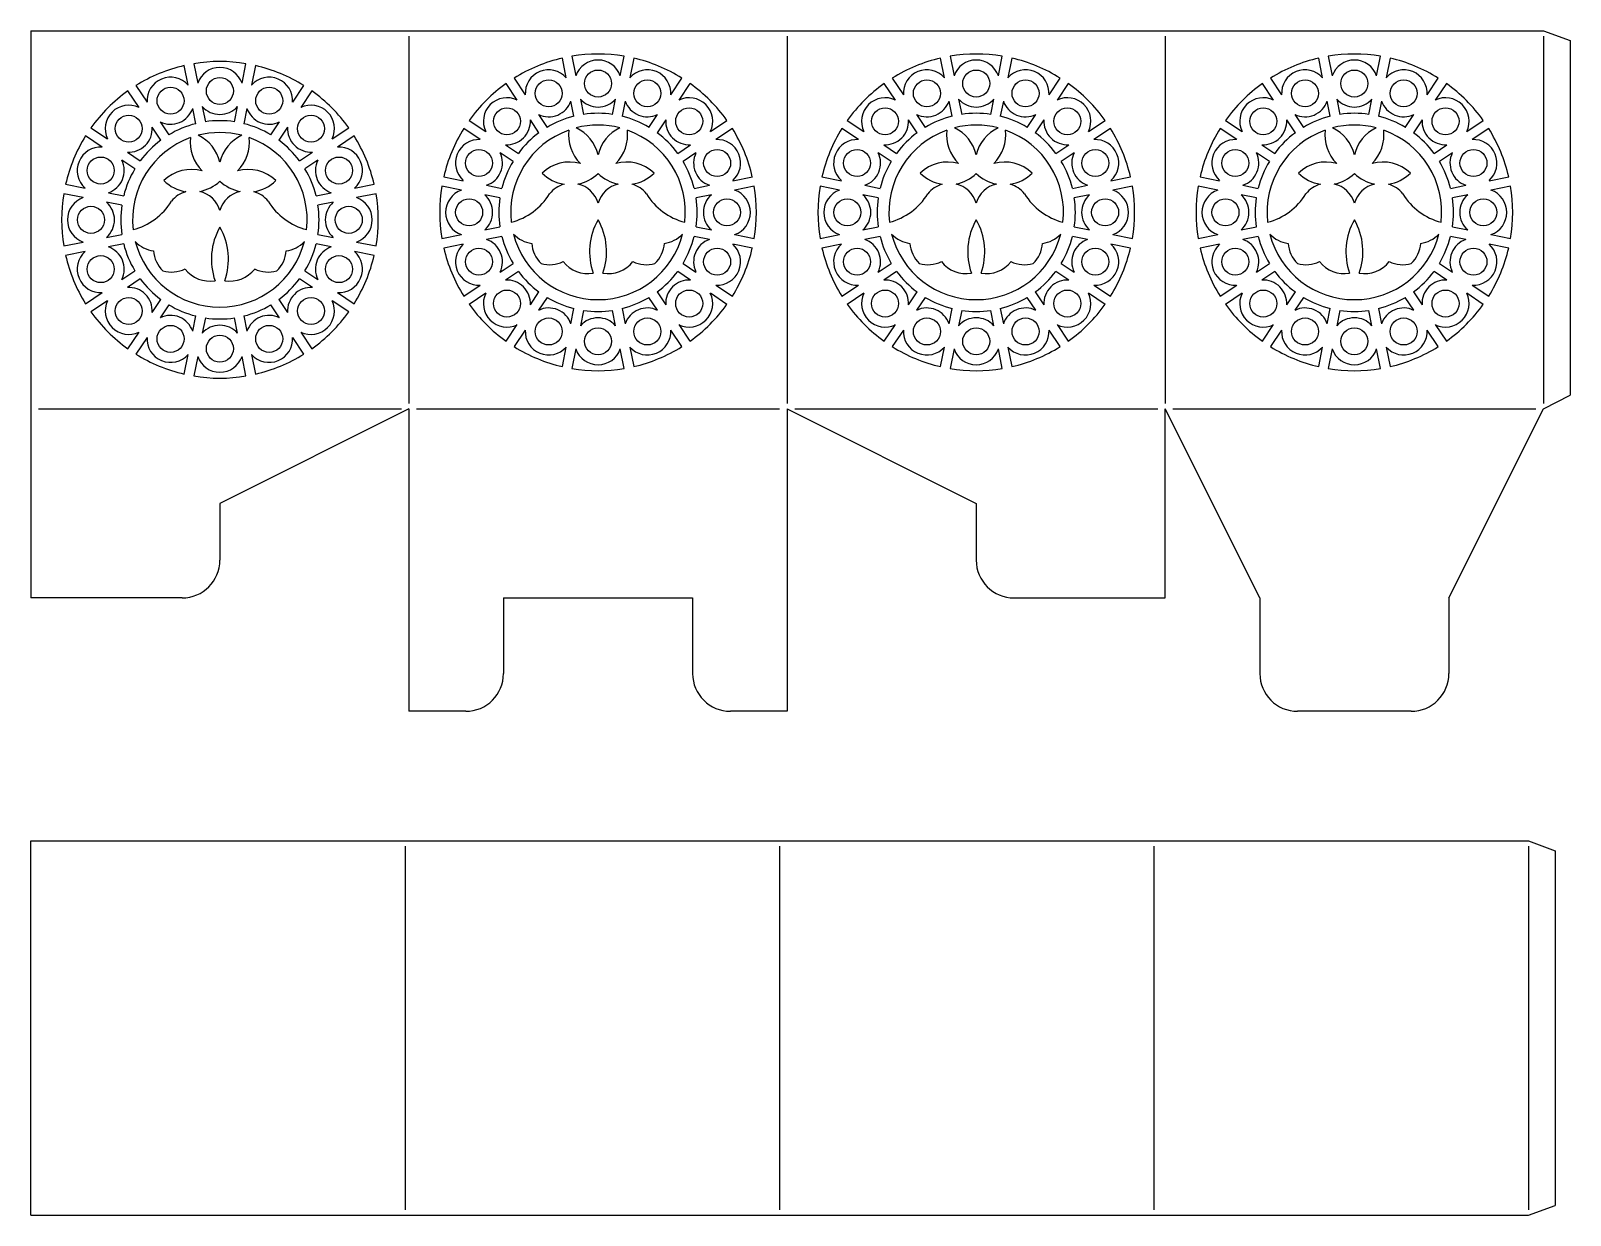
# Model space of a CAD drawing. Extents: x 545 to 829, y 669 to 889.
import ezdxf

# ---------------------------------------------------------------- set-up
doc = ezdxf.new("R2010")
doc.units = 0
doc.layers.get('0').update_dxf_attribs({"linetype": 'CONTINUOUS'})

msp = doc.modelspace()

# ---------------------------------------------------------------- linework, layer by layer
for p, q in [((544.52, 888.71), (544.52, 783.71)), ((544.52, 888.71), (824.52, 888.71)), ((614.52, 887.71), (614.52, 819.71)), ((684.52, 887.71), (684.52, 819.71)), ((754.52, 887.71), (754.52, 819.71)), ((824.52, 888.71), (829.47, 886.91)), ((824.52, 887.71), (824.52, 819.71)), ((829.47, 886.91), (829.47, 821.22)), ((643.64, 880.02), (642.92, 883.64)), ((644.69, 883.99), (645.41, 880.37)), ((653.63, 880.37), (654.35, 883.99)), ((656.12, 883.64), (655.4, 880.02)), ((713.64, 880.02), (712.92, 883.64)), ((714.69, 883.99), (715.41, 880.37)), ((723.63, 880.37), (724.35, 883.99)), ((726.12, 883.64), (725.4, 880.02)), ((783.64, 880.02), (782.92, 883.64)), ((784.69, 883.99), (785.41, 880.37)), ((793.63, 880.37), (794.35, 883.99)), ((796.12, 883.64), (795.4, 880.02)), ((573.64, 878.65), (572.92, 882.27)), ((574.69, 882.62), (575.41, 879)), ((583.63, 879), (584.35, 882.62)), ((586.12, 882.27), (585.4, 878.65)), ((563.99, 878.57), (566.04, 875.5)), ((593, 875.5), (595.05, 878.57)), ((634.55, 875.87), (632.5, 878.94)), ((633.99, 879.94), (636.04, 876.87)), ((663, 876.87), (665.05, 879.94)), ((666.54, 878.94), (664.49, 875.87)), ((704.55, 875.87), (702.5, 878.94)), ((703.99, 879.94), (706.04, 876.87)), ((733, 876.87), (735.05, 879.94)), ((736.54, 878.94), (734.49, 875.87)), ((774.55, 875.87), (772.5, 878.94)), ((773.99, 879.94), (776.04, 876.87)), ((803, 876.87), (805.05, 879.94)), ((806.54, 878.94), (804.49, 875.87)), ((564.55, 874.5), (562.5, 877.57)), ((596.54, 877.57), (594.49, 874.5)), ((645.06, 872.88), (644.5, 875.71)), ((646.26, 876.06), (646.83, 873.23)), ((652.21, 873.23), (652.77, 876.06)), ((654.54, 875.71), (653.98, 872.88)), ((715.06, 872.88), (714.5, 875.71)), ((716.26, 876.06), (716.83, 873.23)), ((722.21, 873.23), (722.77, 876.06)), ((724.54, 875.71), (723.98, 872.88)), ((785.06, 872.88), (784.5, 875.71)), ((786.26, 876.06), (786.83, 873.23)), ((792.21, 873.23), (792.77, 876.06)), ((794.54, 875.71), (793.98, 872.88)), ((575.06, 871.51), (574.5, 874.33)), ((576.26, 874.68), (576.83, 871.86)), ((582.21, 871.86), (582.77, 874.68)), ((584.54, 874.33), (583.98, 871.51)), ((625.66, 872.11), (628.73, 870.06)), ((638.59, 869.82), (636.99, 872.22)), ((638.49, 873.21), (640.09, 870.82)), ((658.95, 870.82), (660.55, 873.21)), ((662.05, 872.22), (660.45, 869.82)), ((670.31, 870.06), (673.38, 872.11)), ((695.66, 872.11), (698.73, 870.06)), ((708.59, 869.82), (706.99, 872.22)), ((708.49, 873.21), (710.09, 870.82)), ((728.95, 870.82), (730.55, 873.21)), ((732.05, 872.22), (730.45, 869.82)), ((740.31, 870.06), (743.38, 872.11)), ((765.66, 872.11), (768.73, 870.06)), ((778.59, 869.82), (776.99, 872.22)), ((778.49, 873.21), (780.09, 870.82)), ((798.95, 870.82), (800.55, 873.21)), ((802.05, 872.22), (800.45, 869.82)), ((810.31, 870.06), (813.38, 872.11)), ((557.73, 867.19), (554.66, 869.24)), ((555.66, 870.74), (558.73, 868.68)), ((568.59, 868.45), (566.99, 870.84)), ((568.49, 871.84), (570.09, 869.45)), ((588.95, 869.45), (590.55, 871.84)), ((592.05, 870.84), (590.45, 868.45)), ((600.31, 868.68), (603.38, 870.74)), ((604.38, 869.24), (601.31, 867.19)), ((627.73, 868.56), (624.66, 870.61)), ((674.38, 870.61), (671.31, 868.56)), ((697.73, 868.56), (694.66, 870.61)), ((744.38, 870.61), (741.31, 868.56)), ((767.73, 868.56), (764.66, 870.61)), ((814.38, 870.61), (811.31, 868.56)), ((632.39, 867.61), (634.78, 866.01)), ((664.26, 866.01), (666.65, 867.61)), ((702.39, 867.61), (704.78, 866.01)), ((734.26, 866.01), (736.65, 867.61)), ((772.39, 867.61), (774.78, 866.01)), ((804.26, 866.01), (806.65, 867.61)), ((563.78, 863.15), (561.39, 864.74)), ((562.39, 866.24), (564.78, 864.64)), ((594.26, 864.64), (596.65, 866.24)), ((597.65, 864.74), (595.26, 863.15)), ((633.78, 864.52), (631.39, 866.12)), ((667.65, 866.12), (665.26, 864.52)), ((703.78, 864.52), (701.39, 866.12)), ((737.65, 866.12), (735.26, 864.52)), ((773.78, 864.52), (771.39, 866.12)), ((807.65, 866.12), (805.26, 864.52)), ((620.96, 861.68), (624.58, 860.96)), ((674.46, 860.96), (678.08, 861.68)), ((690.96, 861.68), (694.58, 860.96)), ((744.46, 860.96), (748.08, 861.68)), ((760.96, 861.68), (764.58, 860.96)), ((814.46, 860.96), (818.08, 861.68)), ((554.23, 857.83), (550.61, 858.55)), ((550.96, 860.31), (554.58, 859.59)), ((558.9, 858.73), (561.72, 858.17)), ((597.32, 858.17), (600.14, 858.73)), ((604.46, 859.59), (608.08, 860.31)), ((608.43, 858.55), (604.81, 857.83)), ((624.23, 859.2), (620.61, 859.92)), ((631.37, 857.78), (628.55, 858.34)), ((628.9, 860.1), (631.72, 859.54)), ((667.32, 859.54), (670.14, 860.1)), ((670.49, 858.34), (667.67, 857.78)), ((678.43, 859.92), (674.81, 859.2)), ((694.23, 859.2), (690.61, 859.92)), ((701.37, 857.78), (698.55, 858.34)), ((698.9, 860.1), (701.72, 859.54)), ((737.32, 859.54), (740.14, 860.1)), ((740.49, 858.34), (737.67, 857.78)), ((748.43, 859.92), (744.81, 859.2)), ((764.23, 859.2), (760.61, 859.92)), ((771.37, 857.78), (768.55, 858.34)), ((768.9, 860.1), (771.72, 859.54)), ((807.32, 859.54), (810.14, 860.1)), ((810.49, 858.34), (807.67, 857.78)), ((818.43, 859.92), (814.81, 859.2)), ((561.37, 856.41), (558.55, 856.97)), ((600.49, 856.97), (597.67, 856.41)), ((628.55, 851.83), (631.37, 852.39)), ((667.67, 852.39), (670.49, 851.83)), ((698.55, 851.83), (701.37, 852.39)), ((737.67, 852.39), (740.49, 851.83)), ((768.55, 851.83), (771.37, 852.39)), ((807.67, 852.39), (810.49, 851.83)), ((550.61, 848.88), (554.23, 849.6)), ((558.55, 850.46), (561.37, 851.02)), ((561.72, 849.26), (558.9, 848.69)), ((600.14, 848.69), (597.32, 849.26)), ((597.67, 851.02), (600.49, 850.46)), ((604.81, 849.6), (608.43, 848.88)), ((620.61, 850.25), (624.23, 850.97)), ((624.58, 849.21), (620.96, 848.49)), ((631.72, 850.63), (628.9, 850.07)), ((670.14, 850.07), (667.32, 850.63)), ((678.08, 848.49), (674.46, 849.21)), ((674.81, 850.97), (678.43, 850.25)), ((690.61, 850.25), (694.23, 850.97)), ((694.58, 849.21), (690.96, 848.49)), ((701.72, 850.63), (698.9, 850.07)), ((740.14, 850.07), (737.32, 850.63)), ((748.08, 848.49), (744.46, 849.21)), ((744.81, 850.97), (748.43, 850.25)), ((760.61, 850.25), (764.23, 850.97)), ((764.58, 849.21), (760.96, 848.49)), ((771.72, 850.63), (768.9, 850.07)), ((810.14, 850.07), (807.32, 850.63)), ((818.08, 848.49), (814.46, 849.21)), ((814.81, 850.97), (818.43, 850.25)), ((554.58, 847.84), (550.96, 847.12)), ((608.08, 847.12), (604.46, 847.84)), ((561.39, 842.68), (563.78, 844.28)), ((595.26, 844.28), (597.65, 842.68)), ((631.39, 844.05), (633.78, 845.65)), ((634.78, 844.16), (632.39, 842.56)), ((666.65, 842.56), (664.26, 844.16)), ((665.26, 845.65), (667.65, 844.05)), ((701.39, 844.05), (703.78, 845.65)), ((704.78, 844.16), (702.39, 842.56)), ((736.65, 842.56), (734.26, 844.16)), ((735.26, 845.65), (737.65, 844.05)), ((771.39, 844.05), (773.78, 845.65)), ((774.78, 844.16), (772.39, 842.56)), ((806.65, 842.56), (804.26, 844.16)), ((805.26, 845.65), (807.65, 844.05)), ((564.78, 842.78), (562.39, 841.19)), ((596.65, 841.19), (594.26, 842.78)), ((624.66, 839.56), (627.73, 841.61)), ((671.31, 841.61), (674.38, 839.56)), ((694.66, 839.56), (697.73, 841.61)), ((741.31, 841.61), (744.38, 839.56)), ((764.66, 839.56), (767.73, 841.61)), ((811.31, 841.61), (814.38, 839.56)), ((554.66, 838.18), (557.73, 840.24)), ((558.73, 838.74), (555.66, 836.69)), ((566.99, 836.58), (568.59, 838.97)), ((570.09, 837.98), (568.49, 835.58)), ((590.55, 835.58), (588.95, 837.98)), ((590.45, 838.97), (592.05, 836.58)), ((603.38, 836.69), (600.31, 838.74)), ((601.31, 840.24), (604.38, 838.18)), ((628.73, 840.11), (625.66, 838.06)), ((636.99, 837.96), (638.59, 840.35)), ((640.09, 839.35), (638.49, 836.96)), ((660.55, 836.96), (658.95, 839.35)), ((660.45, 840.35), (662.05, 837.96)), ((673.38, 838.06), (670.31, 840.11)), ((698.73, 840.11), (695.66, 838.06)), ((706.99, 837.96), (708.59, 840.35)), ((710.09, 839.35), (708.49, 836.96)), ((730.55, 836.96), (728.95, 839.35)), ((730.45, 840.35), (732.05, 837.96)), ((743.38, 838.06), (740.31, 840.11)), ((768.73, 840.11), (765.66, 838.06)), ((776.99, 837.96), (778.59, 840.35)), ((780.09, 839.35), (778.49, 836.96)), ((800.55, 836.96), (798.95, 839.35)), ((800.45, 840.35), (802.05, 837.96)), ((813.38, 838.06), (810.31, 840.11)), ((574.5, 833.09), (575.06, 835.91)), ((576.83, 835.56), (576.26, 832.74)), ((582.77, 832.74), (582.21, 835.56)), ((583.98, 835.91), (584.54, 833.09)), ((644.5, 834.47), (645.06, 837.29)), ((646.83, 836.94), (646.26, 834.11)), ((652.77, 834.11), (652.21, 836.94)), ((653.98, 837.29), (654.54, 834.47)), ((714.5, 834.47), (715.06, 837.29)), ((716.83, 836.94), (716.26, 834.11)), ((722.77, 834.11), (722.21, 836.94)), ((723.98, 837.29), (724.54, 834.47)), ((784.5, 834.47), (785.06, 837.29)), ((786.83, 836.94), (786.26, 834.11)), ((792.77, 834.11), (792.21, 836.94)), ((793.98, 837.29), (794.54, 834.47)), ((562.5, 829.85), (564.55, 832.92)), ((594.49, 832.92), (596.54, 829.85)), ((632.5, 831.23), (634.55, 834.3)), ((636.04, 833.3), (633.99, 830.23)), ((665.05, 830.23), (663, 833.3)), ((664.49, 834.3), (666.54, 831.23)), ((702.5, 831.23), (704.55, 834.3)), ((706.04, 833.3), (703.99, 830.23)), ((735.05, 830.23), (733, 833.3)), ((734.49, 834.3), (736.54, 831.23)), ((772.5, 831.23), (774.55, 834.3)), ((776.04, 833.3), (773.99, 830.23)), ((805.05, 830.23), (803, 833.3)), ((804.49, 834.3), (806.54, 831.23)), ((566.04, 831.92), (563.99, 828.85)), ((595.05, 828.85), (593, 831.92)), ((642.92, 826.53), (643.64, 830.15)), ((645.41, 829.8), (644.69, 826.18)), ((654.35, 826.18), (653.63, 829.8)), ((655.4, 830.15), (656.12, 826.53)), ((712.92, 826.53), (713.64, 830.15)), ((715.41, 829.8), (714.69, 826.18)), ((724.35, 826.18), (723.63, 829.8)), ((725.4, 830.15), (726.12, 826.53)), ((782.92, 826.53), (783.64, 830.15)), ((785.41, 829.8), (784.69, 826.18)), ((794.35, 826.18), (793.63, 829.8)), ((795.4, 830.15), (796.12, 826.53)), ((572.92, 825.15), (573.64, 828.78)), ((575.41, 828.43), (574.69, 824.8)), ((584.35, 824.8), (583.63, 828.43)), ((585.4, 828.78), (586.12, 825.15)), ((824.52, 818.71), (829.47, 821.22)), ((545.92, 818.71), (613.12, 818.71)), ((614.52, 818.71), (579.52, 801.21)), ((614.52, 818.71), (614.52, 762.71)), ((615.92, 818.71), (683.12, 818.71)), ((684.52, 818.71), (684.52, 762.71)), ((684.52, 818.71), (719.52, 801.21)), ((685.92, 818.71), (753.12, 818.71)), ((754.52, 783.71), (754.52, 818.71)), ((772.02, 783.71), (754.52, 818.71)), ((755.92, 818.71), (823.12, 818.71)), ((807.02, 783.71), (824.52, 818.71)), ((579.52, 801.21), (579.52, 790.71)), ((719.52, 801.21), (719.52, 790.71)), ((572.52, 783.71), (544.52, 783.71)), ((632.02, 783.71), (667.02, 783.71)), ((632.02, 783.71), (632.02, 769.71)), ((667.02, 783.71), (667.02, 769.71)), ((726.52, 783.71), (754.52, 783.71)), ((772.02, 783.71), (772.02, 769.71)), ((807.02, 783.71), (807.02, 769.71)), ((625.02, 762.71), (614.52, 762.71)), ((684.52, 762.71), (674.02, 762.71)), ((800.02, 762.71), (779.02, 762.71)), ((544.52, 669.42), (544.52, 738.72)), ((544.52, 738.72), (821.72, 738.72)), ((821.72, 738.72), (826.67, 736.91)), ((613.82, 737.73), (613.82, 670.41)), ((683.12, 737.73), (683.12, 670.41)), ((752.42, 737.73), (752.42, 670.41)), ((821.72, 737.73), (821.72, 670.41)), ((826.67, 736.91), (826.67, 671.22)), ((821.72, 669.42), (826.67, 671.22)), ((544.52, 669.42), (821.72, 669.42))]:
    msp.add_line(p, q)
for centre in [(649.52, 878.95), (719.52, 878.95), (789.52, 878.95), (570.39, 875.76), (579.52, 877.57), (588.65, 875.76), (640.39, 877.13), (658.65, 877.13), (710.39, 877.13), (728.65, 877.13), (780.39, 877.13), (798.65, 877.13), (562.65, 870.59), (596.39, 870.59), (632.65, 871.96), (666.39, 871.96), (702.65, 871.96), (736.39, 871.96), (772.65, 871.96), (806.39, 871.96), (627.47, 864.22), (671.56, 864.22), (697.47, 864.22), (741.56, 864.22), (767.47, 864.22), (811.56, 864.22), (557.47, 862.84), (601.56, 862.84), (555.66, 853.71), (603.38, 853.71), (625.66, 855.09), (673.38, 855.09), (695.66, 855.09), (743.38, 855.09), (765.66, 855.09), (813.38, 855.09), (557.47, 844.58), (601.56, 844.58), (627.47, 845.95), (671.56, 845.95), (697.47, 845.95), (741.56, 845.95), (767.47, 845.95), (811.56, 845.95), (632.65, 838.21), (666.39, 838.21), (702.65, 838.21), (736.39, 838.21), (772.65, 838.21), (806.39, 838.21), (562.65, 836.84), (596.39, 836.84), (640.39, 833.04), (658.65, 833.04), (710.39, 833.04), (728.65, 833.04), (780.39, 833.04), (798.65, 833.04), (570.39, 831.67), (579.52, 829.85), (588.65, 831.67), (649.52, 831.22), (719.52, 831.22), (789.52, 831.22)]:
    msp.add_circle(centre, 2.5)
for centre, radius, start, end in [((649.52, 855.09), 29.31, 103.0075, 121.9925), ((649.52, 855.09), 29.31, 80.5075, 99.4925), ((649.52, 855.09), 29.31, 58.0075, 76.9925), ((719.52, 855.09), 29.31, 103.0075, 121.9925), ((719.52, 855.09), 29.31, 80.5075, 99.4925), ((719.52, 855.09), 29.31, 58.0075, 76.9925), ((789.52, 855.09), 29.31, 103.0075, 121.9925), ((789.52, 855.09), 29.31, 80.5075, 99.4925), ((789.52, 855.09), 29.31, 58.0075, 76.9925), ((579.52, 853.71), 29.31, 103.0075, 121.9925), ((579.52, 853.71), 29.31, 80.5075, 99.4925), ((579.52, 877.57), 4.35, 19.1117, 160.8883), ((579.52, 853.71), 29.31, 58.0075, 76.9925), ((640.39, 877.13), 4.35, 41.6117, 183.3883), ((649.52, 878.95), 4.35, 19.1117, 160.8883), ((658.65, 877.13), 4.35, 356.6117, 138.3883), ((710.39, 877.13), 4.35, 41.6117, 183.3883), ((719.52, 878.95), 4.35, 19.1117, 160.8883), ((728.65, 877.13), 4.35, 356.6117, 138.3883), ((780.39, 877.13), 4.35, 41.6117, 183.3883), ((789.52, 878.95), 4.35, 19.1117, 160.8883), ((798.65, 877.13), 4.35, 356.6117, 138.3883), ((570.39, 875.76), 4.35, 41.6117, 183.3883), ((588.65, 875.76), 4.35, 356.6117, 138.3883), ((649.52, 855.09), 29.31, 125.5075, 144.4925), ((649.52, 855.09), 29.31, 35.5075, 54.4925), ((719.52, 855.09), 29.31, 125.5075, 144.4925), ((719.52, 855.09), 29.31, 35.5075, 54.4925), ((789.52, 855.09), 29.31, 125.5075, 144.4925), ((789.52, 855.09), 29.31, 35.5075, 54.4925), ((579.52, 853.71), 29.31, 125.5075, 144.4925), ((562.65, 870.59), 4.35, 64.1117, 205.8883), ((596.39, 870.59), 4.35, 334.1117, 115.8883), ((579.52, 853.71), 29.31, 35.5075, 54.4925), ((632.65, 871.96), 4.35, 64.1117, 205.8883), ((640.39, 877.13), 4.35, 244.1117, 340.8883), ((649.52, 878.95), 4.35, 221.6117, 318.3883), ((658.65, 877.13), 4.35, 199.1117, 295.8883), ((666.39, 871.96), 4.35, 334.1117, 115.8883), ((702.65, 871.96), 4.35, 64.1117, 205.8883), ((710.39, 877.13), 4.35, 244.1117, 340.8883), ((719.52, 878.95), 4.35, 221.6117, 318.3883), ((728.65, 877.13), 4.35, 199.1117, 295.8883), ((736.39, 871.96), 4.35, 334.1117, 115.8883), ((772.65, 871.96), 4.35, 64.1117, 205.8883), ((780.39, 877.13), 4.35, 244.1117, 340.8883), ((789.52, 878.95), 4.35, 221.6117, 318.3883), ((798.65, 877.13), 4.35, 199.1117, 295.8883), ((806.39, 871.96), 4.35, 334.1117, 115.8883), ((570.39, 875.76), 4.35, 244.1117, 340.8883), ((579.52, 877.57), 4.35, 221.6117, 318.3883), ((579.52, 853.71), 18.35, 81.5581, 98.4419), ((588.65, 875.76), 4.35, 199.1117, 295.8883), ((632.65, 871.96), 4.35, 266.6117, 3.3883), ((649.52, 855.09), 18.35, 104.0581, 120.9419), ((649.52, 855.09), 18.35, 81.5581, 98.4419), ((649.52, 855.09), 18.35, 59.0581, 75.9419), ((666.39, 871.96), 4.35, 176.6117, 273.3883), ((702.65, 871.96), 4.35, 266.6117, 3.3883), ((719.52, 855.09), 18.35, 104.0581, 120.9419), ((719.52, 855.09), 18.35, 81.5581, 98.4419), ((719.52, 855.09), 18.35, 59.0581, 75.9419), ((736.39, 871.96), 4.35, 176.6117, 273.3883), ((772.65, 871.96), 4.35, 266.6117, 3.3883), ((789.52, 855.09), 18.35, 104.0581, 120.9419), ((789.52, 855.09), 18.35, 81.5581, 98.4419), ((789.52, 855.09), 18.35, 59.0581, 75.9419), ((806.39, 871.96), 4.35, 176.6117, 273.3883), ((579.52, 853.71), 29.31, 148.0075, 166.9925), ((562.65, 870.59), 4.35, 266.6117, 3.3883), ((579.52, 853.71), 18.35, 104.0581, 120.9419), ((579.52, 853.71), 16.16, 75.5153, 104.4847), ((572.29, 862.64), 7.44, 13.6072, 64.6208), ((586.75, 862.64), 7.44, 115.3792, 166.3928), ((579.52, 853.71), 18.35, 59.0581, 75.9419), ((596.39, 870.59), 4.35, 176.6117, 273.3883), ((579.52, 853.71), 29.31, 13.0075, 31.9925), ((649.52, 855.09), 29.31, 148.0075, 166.9925), ((649.52, 855.09), 16.16, 109.6235, 186.4714), ((649.52, 855.09), 18.35, 126.5581, 143.4419), ((651.48, 869.44), 7.44, 173.2806, 225.2844), ((649.52, 855.09), 16.16, 75.5153, 104.4847), ((642.29, 864.01), 7.44, 13.6072, 64.6208), ((656.75, 864.01), 7.44, 115.3792, 166.3928), ((647.56, 869.44), 7.44, 314.7156, 6.7194), ((649.52, 855.09), 16.16, 353.5286, 70.3765), ((649.52, 855.09), 18.35, 36.5581, 53.4419), ((649.52, 855.09), 29.31, 13.0075, 31.9925), ((719.52, 855.09), 29.31, 148.0075, 166.9925), ((719.52, 855.09), 16.16, 109.6235, 186.4714), ((719.52, 855.09), 18.35, 126.5581, 143.4419), ((721.48, 869.44), 7.44, 173.2806, 225.2844), ((719.52, 855.09), 16.16, 75.5153, 104.4847), ((712.29, 864.01), 7.44, 13.6072, 64.6208), ((726.75, 864.01), 7.44, 115.3792, 166.3928), ((717.56, 869.44), 7.44, 314.7156, 6.7194), ((719.52, 855.09), 16.16, 353.5286, 70.3765), ((719.52, 855.09), 18.35, 36.5581, 53.4419), ((719.52, 855.09), 29.31, 13.0075, 31.9925), ((789.52, 855.09), 29.31, 148.0075, 166.9925), ((789.52, 855.09), 16.16, 109.6235, 186.4714), ((789.52, 855.09), 18.35, 126.5581, 143.4419), ((791.48, 869.44), 7.44, 173.2806, 225.2844), ((789.52, 855.09), 16.16, 75.5153, 104.4847), ((782.29, 864.01), 7.44, 13.6072, 64.6208), ((796.75, 864.01), 7.44, 115.3792, 166.3928), ((787.56, 869.44), 7.44, 314.7156, 6.7194), ((789.52, 855.09), 16.16, 353.5286, 70.3765), ((789.52, 855.09), 18.35, 36.5581, 53.4419), ((789.52, 855.09), 29.31, 13.0075, 31.9925), ((557.47, 862.84), 4.35, 86.6117, 228.3883), ((579.52, 853.71), 16.16, 109.6235, 186.4714), ((579.52, 853.71), 18.35, 126.5581, 143.4419), ((581.48, 868.06), 7.44, 173.2806, 225.2844), ((577.56, 868.06), 7.44, 314.7156, 6.7194), ((579.52, 853.71), 16.16, 353.5286, 70.3765), ((579.52, 853.71), 18.35, 36.5581, 53.4419), ((601.56, 862.84), 4.35, 311.6117, 93.3883), ((627.47, 864.22), 4.35, 86.6117, 228.3883), ((671.56, 864.22), 4.35, 311.6117, 93.3883), ((697.47, 864.22), 4.35, 86.6117, 228.3883), ((741.56, 864.22), 4.35, 311.6117, 93.3883), ((767.47, 864.22), 4.35, 86.6117, 228.3883), ((811.56, 864.22), 4.35, 311.6117, 93.3883), ((557.47, 862.84), 4.35, 289.1117, 25.8883), ((601.56, 862.84), 4.35, 154.1117, 250.8883), ((627.47, 864.22), 4.35, 289.1117, 25.8883), ((649.52, 855.09), 18.35, 149.0581, 165.9419), ((644.29, 856.97), 7.44, 74.7156, 133.6072), ((654.75, 856.97), 7.44, 46.3928, 105.2844), ((649.52, 855.09), 18.35, 14.0581, 30.9419), ((671.56, 864.22), 4.35, 154.1117, 250.8883), ((697.47, 864.22), 4.35, 289.1117, 25.8883), ((719.52, 855.09), 18.35, 149.0581, 165.9419), ((714.29, 856.97), 7.44, 74.7156, 133.6072), ((724.75, 856.97), 7.44, 46.3928, 105.2844), ((719.52, 855.09), 18.35, 14.0581, 30.9419), ((741.56, 864.22), 4.35, 154.1117, 250.8883), ((767.47, 864.22), 4.35, 289.1117, 25.8883), ((789.52, 855.09), 18.35, 149.0581, 165.9419), ((784.29, 856.97), 7.44, 74.7156, 133.6072), ((794.75, 856.97), 7.44, 46.3928, 105.2844), ((789.52, 855.09), 18.35, 14.0581, 30.9419), ((811.56, 864.22), 4.35, 154.1117, 250.8883), ((579.52, 853.71), 18.35, 149.0581, 165.9419), ((574.29, 855.6), 7.44, 74.7156, 133.6072), ((574.39, 866.27), 7.44, 225.2844, 261.0724), ((574.39, 866.27), 7.44, 280.9092, 313.6072), ((584.65, 866.27), 7.44, 226.3928, 259.0908), ((584.75, 855.6), 7.44, 46.3928, 105.2844), ((584.65, 866.27), 7.44, 278.9276, 314.7156), ((579.52, 853.71), 18.35, 14.0581, 30.9419), ((644.39, 867.65), 7.44, 225.2844, 261.0724), ((644.39, 867.65), 7.44, 280.9092, 313.6072), ((654.65, 867.65), 7.44, 226.3928, 259.0908), ((654.65, 867.65), 7.44, 278.9276, 314.7156), ((714.39, 867.65), 7.44, 225.2844, 261.0724), ((714.39, 867.65), 7.44, 280.9092, 313.6072), ((724.65, 867.65), 7.44, 226.3928, 259.0908), ((724.65, 867.65), 7.44, 278.9276, 314.7156), ((784.39, 867.65), 7.44, 225.2844, 261.0724), ((784.39, 867.65), 7.44, 280.9092, 313.6072), ((794.65, 867.65), 7.44, 226.3928, 259.0908), ((794.65, 867.65), 7.44, 278.9276, 314.7156), ((579.52, 853.71), 29.31, 170.5075, 189.4925), ((555.66, 853.71), 4.35, 109.1117, 250.8883), ((574.6, 853.98), 5.13, 105.4451, 141.9745), ((574.6, 853.98), 5.13, 16.6524, 76.5365), ((584.44, 853.98), 5.13, 103.4635, 163.3476), ((584.44, 853.98), 5.13, 38.0255, 74.5549), ((603.38, 853.71), 4.35, 289.1117, 70.8883), ((579.52, 853.71), 29.31, 350.5075, 9.4925), ((649.52, 855.09), 29.31, 170.5075, 189.4925), ((625.66, 855.09), 4.35, 109.1117, 250.8883), ((625.66, 855.09), 4.35, 311.6117, 48.3883), ((649.52, 855.09), 18.35, 171.5581, 188.4419), ((630.43, 864.78), 11.91, 284.7373, 328.2409), ((644.6, 855.35), 5.13, 105.4451, 141.9745), ((644.6, 855.35), 5.13, 16.6524, 76.5365), ((654.44, 855.35), 5.13, 103.4635, 163.3476), ((654.44, 855.35), 5.13, 38.0255, 74.5549), ((668.6, 864.78), 11.91, 211.7591, 255.2627), ((649.52, 855.09), 18.35, 351.5581, 8.4419), ((673.38, 855.09), 4.35, 131.6117, 228.3883), ((673.38, 855.09), 4.35, 289.1117, 70.8883), ((649.52, 855.09), 29.31, 350.5075, 9.4925), ((719.52, 855.09), 29.31, 170.5075, 189.4925), ((695.66, 855.09), 4.35, 109.1117, 250.8883), ((695.66, 855.09), 4.35, 311.6117, 48.3883), ((719.52, 855.09), 18.35, 171.5581, 188.4419), ((700.43, 864.78), 11.91, 284.7373, 328.2409), ((714.6, 855.35), 5.13, 105.4451, 141.9745), ((714.6, 855.35), 5.13, 16.6524, 76.5365), ((724.44, 855.35), 5.13, 103.4635, 163.3476), ((724.44, 855.35), 5.13, 38.0255, 74.5549), ((738.6, 864.78), 11.91, 211.7591, 255.2627), ((719.52, 855.09), 18.35, 351.5581, 8.4419), ((743.38, 855.09), 4.35, 131.6117, 228.3883), ((743.38, 855.09), 4.35, 289.1117, 70.8883), ((719.52, 855.09), 29.31, 350.5075, 9.4925), ((789.52, 855.09), 29.31, 170.5075, 189.4925), ((765.66, 855.09), 4.35, 109.1117, 250.8883), ((765.66, 855.09), 4.35, 311.6117, 48.3883), ((789.52, 855.09), 18.35, 171.5581, 188.4419), ((770.43, 864.78), 11.91, 284.7373, 328.2409), ((784.6, 855.35), 5.13, 105.4451, 141.9745), ((784.6, 855.35), 5.13, 16.6524, 76.5365), ((794.44, 855.35), 5.13, 103.4635, 163.3476), ((794.44, 855.35), 5.13, 38.0255, 74.5549), ((808.6, 864.78), 11.91, 211.7591, 255.2627), ((789.52, 855.09), 18.35, 351.5581, 8.4419), ((813.38, 855.09), 4.35, 131.6117, 228.3883), ((813.38, 855.09), 4.35, 289.1117, 70.8883), ((789.52, 855.09), 29.31, 350.5075, 9.4925), ((555.66, 853.71), 4.35, 311.6117, 48.3883), ((579.52, 853.71), 18.35, 171.5581, 188.4419), ((560.43, 863.41), 11.91, 284.7373, 328.2409), ((598.6, 863.41), 11.91, 211.7591, 255.2627), ((579.52, 853.71), 18.35, 351.5581, 8.4419), ((603.38, 853.71), 4.35, 131.6117, 228.3883), ((589.85, 846.42), 11.91, 150.1953, 199.4937), ((569.19, 846.42), 11.91, 340.5063, 29.8047), ((659.85, 847.79), 11.91, 150.1953, 199.4937), ((639.19, 847.79), 11.91, 340.5063, 29.8047), ((729.85, 847.79), 11.91, 150.1953, 199.4937), ((709.19, 847.79), 11.91, 340.5063, 29.8047), ((799.85, 847.79), 11.91, 150.1953, 199.4937), ((779.19, 847.79), 11.91, 340.5063, 29.8047), ((579.52, 853.71), 18.35, 194.0581, 210.9419), ((568.02, 853.7), 5.78, 224.0121, 262.2956), ((579.52, 853.71), 16.16, 194.4202, 345.5798), ((591.01, 853.7), 5.78, 277.7044, 315.9879), ((579.52, 853.71), 18.35, 329.0581, 345.9419), ((627.47, 845.95), 4.35, 131.6117, 273.3883), ((627.47, 845.95), 4.35, 334.1117, 70.8883), ((649.52, 855.09), 18.35, 194.0581, 210.9419), ((638.02, 855.08), 5.78, 224.0121, 262.2956), ((649.52, 855.09), 16.16, 194.4202, 345.5798), ((643.01, 849.77), 5.78, 184.1743, 225.8454), ((656.03, 849.77), 5.78, 314.1546, 355.8257), ((661.01, 855.08), 5.78, 277.7044, 315.9879), ((649.52, 855.09), 18.35, 329.0581, 345.9419), ((671.56, 845.95), 4.35, 109.1117, 205.8883), ((671.56, 845.95), 4.35, 266.6117, 48.3883), ((697.47, 845.95), 4.35, 131.6117, 273.3883), ((697.47, 845.95), 4.35, 334.1117, 70.8883), ((719.52, 855.09), 18.35, 194.0581, 210.9419), ((708.02, 855.08), 5.78, 224.0121, 262.2956), ((719.52, 855.09), 16.16, 194.4202, 345.5798), ((713.01, 849.77), 5.78, 184.1743, 225.8454), ((726.03, 849.77), 5.78, 314.1546, 355.8257), ((731.01, 855.08), 5.78, 277.7044, 315.9879), ((719.52, 855.09), 18.35, 329.0581, 345.9419), ((741.56, 845.95), 4.35, 109.1117, 205.8883), ((741.56, 845.95), 4.35, 266.6117, 48.3883), ((767.47, 845.95), 4.35, 131.6117, 273.3883), ((767.47, 845.95), 4.35, 334.1117, 70.8883), ((789.52, 855.09), 18.35, 194.0581, 210.9419), ((778.02, 855.08), 5.78, 224.0121, 262.2956), ((789.52, 855.09), 16.16, 194.4202, 345.5798), ((783.01, 849.77), 5.78, 184.1743, 225.8454), ((796.03, 849.77), 5.78, 314.1546, 355.8257), ((801.01, 855.08), 5.78, 277.7044, 315.9879), ((789.52, 855.09), 18.35, 329.0581, 345.9419), ((811.56, 845.95), 4.35, 109.1117, 205.8883), ((811.56, 845.95), 4.35, 266.6117, 48.3883), ((579.52, 853.71), 29.31, 193.0075, 211.9925), ((557.47, 844.58), 4.35, 131.6117, 273.3883), ((557.47, 844.58), 4.35, 334.1117, 70.8883), ((573.01, 848.4), 5.78, 184.1743, 225.8454), ((586.03, 848.4), 5.78, 314.1546, 355.8257), ((601.56, 844.58), 4.35, 109.1117, 205.8883), ((601.56, 844.58), 4.35, 266.6117, 48.3883), ((579.52, 853.71), 29.31, 328.0075, 346.9925), ((649.52, 855.09), 29.31, 193.0075, 211.9925), ((649.52, 855.09), 29.31, 328.0075, 346.9925), ((719.52, 855.09), 29.31, 193.0075, 211.9925), ((719.52, 855.09), 29.31, 328.0075, 346.9925), ((789.52, 855.09), 29.31, 193.0075, 211.9925), ((789.52, 855.09), 29.31, 328.0075, 346.9925), ((570.56, 849.81), 5.78, 254.1546, 295.8257), ((577.65, 848.14), 5.78, 217.7044, 279.7105), ((581.39, 848.14), 5.78, 260.2895, 322.2956), ((588.47, 849.81), 5.78, 244.1743, 285.8454), ((649.52, 855.09), 18.35, 216.5581, 233.4419), ((640.56, 851.18), 5.78, 254.1546, 295.8257), ((647.65, 849.52), 5.78, 217.7044, 279.7105), ((651.39, 849.52), 5.78, 260.2895, 322.2956), ((658.47, 851.18), 5.78, 244.1743, 285.8454), ((649.52, 855.09), 18.35, 306.5581, 323.4419), ((719.52, 855.09), 18.35, 216.5581, 233.4419), ((710.56, 851.18), 5.78, 254.1546, 295.8257), ((717.65, 849.52), 5.78, 217.7044, 279.7105), ((721.39, 849.52), 5.78, 260.2895, 322.2956), ((728.47, 851.18), 5.78, 244.1743, 285.8454), ((719.52, 855.09), 18.35, 306.5581, 323.4419), ((789.52, 855.09), 18.35, 216.5581, 233.4419), ((780.56, 851.18), 5.78, 254.1546, 295.8257), ((787.65, 849.52), 5.78, 217.7044, 279.7105), ((791.39, 849.52), 5.78, 260.2895, 322.2956), ((798.47, 851.18), 5.78, 244.1743, 285.8454), ((789.52, 855.09), 18.35, 306.5581, 323.4419), ((562.65, 836.84), 4.35, 356.6117, 93.3883), ((579.52, 853.71), 18.35, 216.5581, 233.4419), ((579.52, 853.71), 18.35, 306.5581, 323.4419), ((596.39, 836.84), 4.35, 86.6117, 183.3883), ((632.65, 838.21), 4.35, 356.6117, 93.3883), ((666.39, 838.21), 4.35, 86.6117, 183.3883), ((702.65, 838.21), 4.35, 356.6117, 93.3883), ((736.39, 838.21), 4.35, 86.6117, 183.3883), ((772.65, 838.21), 4.35, 356.6117, 93.3883), ((806.39, 838.21), 4.35, 86.6117, 183.3883), ((562.65, 836.84), 4.35, 154.1117, 295.8883), ((579.52, 853.71), 18.35, 239.0581, 255.9419), ((579.52, 853.71), 18.35, 284.0581, 300.9419), ((596.39, 836.84), 4.35, 244.1117, 25.8883), ((649.52, 855.09), 29.31, 215.5075, 234.4925), ((632.65, 838.21), 4.35, 154.1117, 295.8883), ((649.52, 855.09), 18.35, 239.0581, 255.9419), ((649.52, 855.09), 18.35, 284.0581, 300.9419), ((666.39, 838.21), 4.35, 244.1117, 25.8883), ((649.52, 855.09), 29.31, 305.5075, 324.4925), ((719.52, 855.09), 29.31, 215.5075, 234.4925), ((702.65, 838.21), 4.35, 154.1117, 295.8883), ((719.52, 855.09), 18.35, 239.0581, 255.9419), ((719.52, 855.09), 18.35, 284.0581, 300.9419), ((736.39, 838.21), 4.35, 244.1117, 25.8883), ((719.52, 855.09), 29.31, 305.5075, 324.4925), ((789.52, 855.09), 29.31, 215.5075, 234.4925), ((772.65, 838.21), 4.35, 154.1117, 295.8883), ((789.52, 855.09), 18.35, 239.0581, 255.9419), ((789.52, 855.09), 18.35, 284.0581, 300.9419), ((806.39, 838.21), 4.35, 244.1117, 25.8883), ((789.52, 855.09), 29.31, 305.5075, 324.4925), ((579.52, 853.71), 29.31, 215.5075, 234.4925), ((570.39, 831.67), 4.35, 19.1117, 115.8883), ((579.52, 853.71), 18.35, 261.5581, 278.4419), ((588.65, 831.67), 4.35, 64.1117, 160.8883), ((579.52, 853.71), 29.31, 305.5075, 324.4925), ((640.39, 833.04), 4.35, 19.1117, 115.8883), ((649.52, 831.22), 4.35, 41.6117, 138.3883), ((649.52, 855.09), 18.35, 261.5581, 278.4419), ((658.65, 833.04), 4.35, 64.1117, 160.8883), ((710.39, 833.04), 4.35, 19.1117, 115.8883), ((719.52, 831.22), 4.35, 41.6117, 138.3883), ((719.52, 855.09), 18.35, 261.5581, 278.4419), ((728.65, 833.04), 4.35, 64.1117, 160.8883), ((780.39, 833.04), 4.35, 19.1117, 115.8883), ((789.52, 831.22), 4.35, 41.6117, 138.3883), ((789.52, 855.09), 18.35, 261.5581, 278.4419), ((798.65, 833.04), 4.35, 64.1117, 160.8883), ((579.52, 829.85), 4.35, 41.6117, 138.3883), ((640.39, 833.04), 4.35, 176.6117, 318.3883), ((658.65, 833.04), 4.35, 221.6117, 3.3883), ((710.39, 833.04), 4.35, 176.6117, 318.3883), ((728.65, 833.04), 4.35, 221.6117, 3.3883), ((780.39, 833.04), 4.35, 176.6117, 318.3883), ((798.65, 833.04), 4.35, 221.6117, 3.3883), ((570.39, 831.67), 4.35, 176.6117, 318.3883), ((588.65, 831.67), 4.35, 221.6117, 3.3883), ((649.52, 855.09), 29.31, 238.0075, 256.9925), ((649.52, 831.22), 4.35, 199.1117, 340.8883), ((649.52, 855.09), 29.31, 283.0075, 301.9925), ((719.52, 855.09), 29.31, 238.0075, 256.9925), ((719.52, 831.22), 4.35, 199.1117, 340.8883), ((719.52, 855.09), 29.31, 283.0075, 301.9925), ((789.52, 855.09), 29.31, 238.0075, 256.9925), ((789.52, 831.22), 4.35, 199.1117, 340.8883), ((789.52, 855.09), 29.31, 283.0075, 301.9925), ((579.52, 853.71), 29.31, 238.0075, 256.9925), ((579.52, 829.85), 4.35, 199.1117, 340.8883), ((579.52, 853.71), 29.31, 283.0075, 301.9925), ((579.52, 853.71), 29.31, 260.5075, 279.4925), ((649.52, 855.09), 29.31, 260.5075, 279.4925), ((719.52, 855.09), 29.31, 260.5075, 279.4925), ((789.52, 855.09), 29.31, 260.5075, 279.4925), ((572.52, 790.71), 7, 270, 0), ((726.52, 790.71), 7, 180, 270), ((625.02, 769.71), 7, 270, 0), ((674.02, 769.71), 7, 180, 270), ((779.02, 769.71), 7, 180, 270), ((800.02, 769.71), 7, 270, 0)]:
    msp.add_arc(centre, radius, start, end)

doc.saveas('drawing.dxf')
